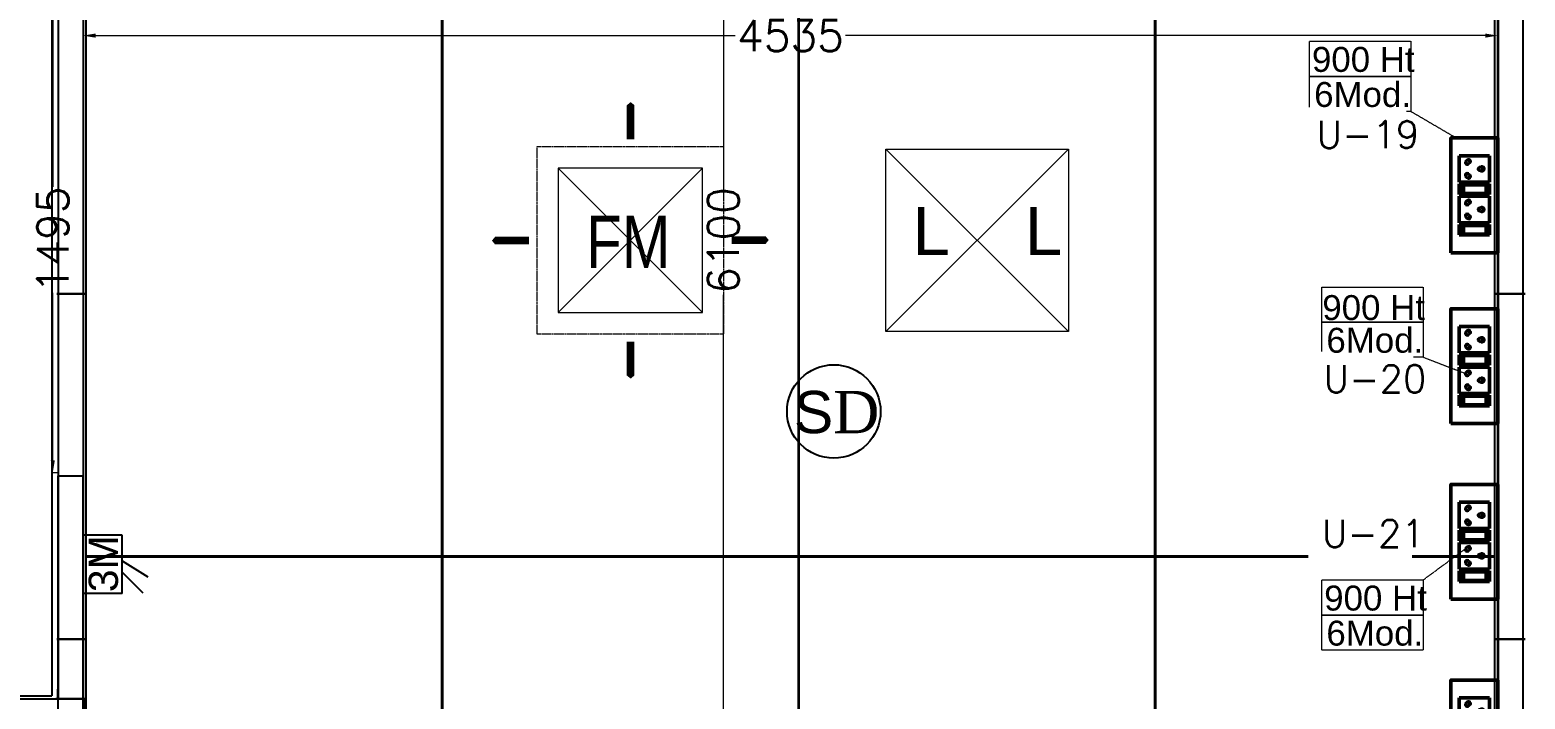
# Model space of a CAD drawing. Header units: millimetres. Extents: x -9331 to 31242, y -4188 to 24622.
# Drawn here: x 20885 to 25678, y 16460 to 18608 of the extents above; entities that cross this region are included whole.
import ezdxf

# ---------------------------------------------------------------- set-up
doc = ezdxf.new("R2010")
doc.units = ezdxf.units.MM
for name, pattern in [('1', [0]), ('CONTINU', [0]), ('DASHED', [0.75, 0.5, -0.25]), ('DASHED2', [0.375, 0.25, -0.125])]:
    doc.linetypes.add(name, pattern=pattern)
for name, color, linetype, lineweight in [('Ahlada 50mm Ceiling Panels', 191, 'Continuous', 0), ('Ahlada 50mm Wall Panel', 94, 'Continuous', 0), ('C-Section', 3, 'Continuous', 9), ('DIM', 7, 'Continuous', 0), ('ELE. 2N0S OF 6-16 UPS SOCKETS', 191, 'Continuous', 15), ('FA-BELOW SMOKE DERECTOR', 1, 'Continuous', 25), ('P-Wall', 8, 'Continuous', 35), ('Partition-80WP', 7, 'Continuous', 5), ('Supply Diffusers', 3, 'Continuous', 0)]:
    doc.layers.add(name, color=color, linetype=linetype, lineweight=lineweight)
doc.layers.add('CFT_LOOPING', color=7, linetype='1', lineweight=0, true_color=0xd6d600)
doc.layers.add('ELE-42W EMERGENCY DOWN LIGHT', color=7, linetype='Continuous', lineweight=0, true_color=0x608ec6)
for name, color, linetype in [('Dimensions', 7, 'Continuous'), ('ELE-3M UPS P.SB', 3, 'Continuous'), ('ELE-LIGHTING TEXT', 7, 'Continuous'), ('MEP_HVAC_SUPPLY_DIFFUSER', 5, 'Continuous'), ('TEXT', 6, 'Continuous'), ('wall', 1, 'Continuous')]:
    doc.layers.add(name, color=color, linetype=linetype)
doc.styles.add('ARIAL', font='arial.ttf')
doc.styles.add('PDF Times New Roman', font='times.ttf')
doc.styles.add('ROMAN', font='arial.ttf', dxfattribs={"width": 0.8})
doc.styles.add('ROMANS', font='romans.shx')
doc.styles.get("Standard").update_dxf_attribs({"font": 'arial.ttf'})
doc.dimstyles.new('AEPL1', dxfattribs={"dimtxt": 100, "dimasz": 40, "dimexe": 1.25, "dimexo": 5, "dimtad": 0, "dimdec": 0, "dimtxsty": 'ROMANS', "dimcen": 2.5, "dimclrd": 250, "dimclre": 250, "dimclrt": 7, "dimadec": 0, "dimazin": 0, "dimtfac": 1, "dimtdec": 0, "dimtmove": 0, "dimatfit": 3, "dimfxl": 1, "dimlwd": 0, "dimlwe": 0, "dimarcsym": 0})

# ---------------------------------------------------------------- blocks, each defined once
blk = doc.blocks.new('C SECTION')
at = {"layer": 'C-Section'}
for p, q in [((3564373.2, -608564.1), (3564614.5, -608564.1)), ((3564373.2, -608564.1), (3564373.2, -608595.1)), ((3564374.2, -608565.1), (3564613.5, -608565.1)), ((3564374.2, -608565.1), (3564374.2, -608595.1)), ((3564613.5, -608565.1), (3564613.5, -608595.1)), ((3564614.5, -608564.1), (3564614.5, -608595.1)), ((3564373.2, -608595.1), (3564374.2, -608595.1)), ((3564613.5, -608595.1), (3564614.5, -608595.1))]:
    blk.add_line(p, q, dxfattribs=at)
blk = doc.blocks.new('5Y3AQY')
at = {"layer": 'ELE. 2N0S OF 6-16 UPS SOCKETS', "color": 72, "lineweight": 50}
for p, q in [((-311.5, -26.5), (-277.7, -26.5)), ((-311.5, -123.5), (-311.5, -26.5)), ((-311.5, -123.5), (-311.5, -26.5)), ((-308.7, -37), (-280.5, -37)), ((-308.7, -113), (-308.7, -37)), ((-308.7, -40.4), (-280.5, -40.4)), ((-280.5, -37), (-280.5, -113)), ((-277.7, -26.5), (-277.7, -123.5)), ((-272.1, -26.5), (-272.1, -123.5)), ((-187.1, -26.5), (-272.1, -26.5)), ((-187.1, -123.5), (-187.1, -26.5)), ((-181.4, -26.5), (-147.6, -26.5)), ((-181.4, -123.5), (-181.4, -26.5)), ((-181.4, -123.5), (-181.4, -26.5)), ((-178.6, -37), (-150.4, -37)), ((-178.6, -113), (-178.6, -37)), ((-178.6, -40.4), (-150.4, -40.4)), ((-150.4, -37), (-150.4, -113)), ((-147.6, -26.5), (-147.6, -123.5)), ((-57, -26.5), (-142, -26.5)), ((-142, -26.5), (-142, -123.5)), ((-57, -123.5), (-57, -26.5)), ((-311.5, -123.5), (-277.7, -123.5)), ((-277.7, -123.5), (-311.5, -123.5)), ((-280.5, -113), (-308.7, -113)), ((-272.1, -123.5), (-187.1, -123.5)), ((-181.4, -123.5), (-147.6, -123.5)), ((-147.6, -123.5), (-181.4, -123.5)), ((-150.4, -113), (-178.6, -113)), ((-142, -123.5), (-57, -123.5))]:
    blk.add_line(p, q, dxfattribs=at)
blk.add_lwpolyline([(-368.5, 0), (0, 0), (0, -150), (-368.5, -150)], close=True, dxfattribs=at)
for centre, radius, start, end in [((-249.3, -52.1), 4.6, 284.9049, 157.3162), ((-209.8, -52.1), 4.6, 22.6838, 255.0951), ((-119.2, -52.1), 4.6, 284.9049, 157.3162), ((-79.7, -52.1), 4.6, 22.6838, 255.0951), ((-253.8, -56.1), 5.7, 87.49, 354.7311), ((-229.6, -99), 6.62, 127.1584, 52.8416), ((-229.6, -92.3), 4.22, 341.4031, 198.5969), ((-205.3, -56.1), 5.7, 185.2689, 92.51), ((-123.7, -56.1), 5.7, 87.49, 354.7311), ((-99.5, -99), 6.62, 127.1584, 52.8416), ((-99.5, -92.3), 4.22, 341.4031, 198.5969), ((-75.2, -56.1), 5.7, 185.2689, 92.51)]:
    blk.add_arc(centre, radius, start, end, dxfattribs=at)
blk = doc.blocks.new('3M UPS SB')
at = {"layer": 'ELE-3M UPS P.SB', "color": 3}
for p, q in [((-133.8, 160), (-69.3, 265.2)), ((-88.2, 160), (-3.4, 244.9)), ((-240, 160), (-240, 0)), ((0, 160), (-240, 160)), ((0, 160), (0, 0))]:
    blk.add_line(p, q, dxfattribs=at)
blk.add_text('3M', height=120, rotation=180, dxfattribs=at).set_placement((-6, 143))
blk = doc.blocks.new('54W EME')
for p, q in [((-292.5, 292.5), (292.5, -292.5)), ((292.5, 292.5), (-292.5, -292.5))]:
    blk.add_line(p, q)
at = {"layer": 'ELE-42W EMERGENCY DOWN LIGHT'}
blk.add_lwpolyline([(-292.5, -292.5), (-292.5, 292.5), (292.5, 292.5), (292.5, -292.5)], close=True, dxfattribs=at)
at = {"char_height": 154, "width": 324.958, "attachment_point": 1, "style": 'ARIAL'}
for insert in [(-206.9, 107), (152.9, 107)]:
    blk.add_mtext('L', dxfattribs=dict(at, insert=insert))
blk = doc.blocks.new('*D115')
at = {"layer": 'Defpoints', "color": 0, "transparency": 16777216}
for p in [(23069.4, 20982), (23069.4, 14882), (23108, 14882)]:
    blk.add_point(p, dxfattribs=at)
at = {"layer": 'Dimensions', "color": 250, "lineweight": 0, "transparency": 16777216}
for p, q in [((23074.4, 20982), (23109.3, 20982)), ((23108, 20942), (23108, 18106.4)), ((23108, 14922), (23108, 17757.6)), ((23074.4, 14882), (23109.3, 14882))]:
    blk.add_line(p, q, dxfattribs=at)
at = {"layer": 'Dimensions', "color": 250, "transparency": 16777216}
for points in [[(23101.3, 20942), (23114.7, 20942), (23108, 20982)], [(23101.3, 14922), (23114.7, 14922), (23108, 14882)]]:
    blk.add_solid(points, dxfattribs=at)
at = {"layer": 'Dimensions', "color": 7, "transparency": 16777216, "insert": (23108, 17932), "char_height": 100, "attachment_point": 5, "rotation": 90, "style": 'ROMANS'}
blk.add_mtext('6100', dxfattribs=at)
blk = doc.blocks.new('*D117')
at = {"layer": 'Defpoints', "color": 0, "transparency": 16777216}
for p in [(25590.5, 19052.8), (21055.5, 18739.9), (25590.5, 18589.2)]:
    blk.add_point(p, dxfattribs=at)
at = {"layer": 'Dimensions', "color": 250, "lineweight": 0, "transparency": 16777216}
for p, q in [((25590.5, 19047.8), (25590.5, 18588)), ((21055.5, 18734.9), (21055.5, 18588)), ((21095.5, 18589.2), (23146.2, 18589.2)), ((25550.5, 18589.2), (23499.8, 18589.2))]:
    blk.add_line(p, q, dxfattribs=at)
at = {"layer": 'Dimensions', "color": 250, "transparency": 16777216}
for points in [[(21095.5, 18595.9), (21095.5, 18582.6), (21055.5, 18589.2)], [(25550.5, 18595.9), (25550.5, 18582.6), (25590.5, 18589.2)]]:
    blk.add_solid(points, dxfattribs=at)
at = {"layer": 'Dimensions', "color": 7, "transparency": 16777216, "insert": (23323, 18589.2), "char_height": 100, "attachment_point": 5, "style": 'ROMANS'}
blk.add_mtext('4535', dxfattribs=at)
blk = doc.blocks.new('SMOKE DETECTOR')
at = {"layer": 'FA-BELOW SMOKE DERECTOR', "color": 7}
blk.add_circle((931028.7, -118293.9), 166, dxfattribs=at)
at = {"layer": 'FA-BELOW SMOKE DERECTOR', "insert": (930887.1, -118373), "char_height": 150, "attachment_point": 7, "style": 'PDF Times New Roman'}
blk.add_mtext('{\\fArial|b0|i0|c0|p34;S}D', dxfattribs=at)
blk = doc.blocks.new('*D109')
at = {"layer": 'Defpoints', "color": 0, "transparency": 16777216}
for p in [(20958.3, 18681.3), (20980.8, 18681.3), (20980.8, 17186.3)]:
    blk.add_point(p, dxfattribs=at)
at = {"layer": 'DIM', "color": 250, "lineweight": 0, "transparency": 16777216}
for p, q in [((20975.8, 18681.3), (20957.1, 18681.3)), ((20958.3, 18641.3), (20958.3, 18103.5)), ((20958.3, 17226.3), (20958.3, 17764.2)), ((20975.8, 17186.3), (20957.1, 17186.3))]:
    blk.add_line(p, q, dxfattribs=at)
at = {"layer": 'DIM', "color": 250, "transparency": 16777216}
for points in [[(20951.7, 18641.3), (20965, 18641.3), (20958.3, 18681.3)], [(20951.7, 17226.3), (20965, 17226.3), (20958.3, 17186.3)]]:
    blk.add_solid(points, dxfattribs=at)
at = {"layer": 'DIM', "color": 7, "transparency": 16777216, "insert": (20958.3, 17933.8), "char_height": 100, "attachment_point": 5, "rotation": 90, "style": 'ROMANS'}
blk.add_mtext('1495', dxfattribs=at)
blk = doc.blocks.new('FM3')
at = {"layer": 'Supply Diffusers'}
for p, q in [((234.6, -234.9), (-235.4, 235.1)), ((-235.4, -234.9), (234.6, 235.1))]:
    blk.add_line(p, q, dxfattribs=at)
at = {"layer": 'Supply Diffusers', "color": 7}
for points in [[(0.6, 451.1, 0, 150, 0), (0.6, 390.6, 25, 25, 0), (0.6, 330.1, 25, 25, 0)], [(-451.4, -0.9, 0, 150, 0), (-390.9, -0.9, 25, 25, 0), (-330.4, -0.9, 25, 25, 0)], [(450.6, 1.1, 0, 150, 0), (390.1, 1.1, 25, 25, 0), (329.6, 1.1, 25, 25, 0)], [(0.6, -450.9, 0, 150, 0), (0.6, -390.4, 25, 25, 0), (0.6, -329.9, 25, 25, 0)]]:
    blk.add_lwpolyline(points, format="xyseb", dxfattribs=at)
at = {"layer": 'Supply Diffusers', "linetype": 'DASHED', "ltscale": 5}
blk.add_lwpolyline([(-305.4, -304.9), (304.6, -304.9), (304.6, 305.1), (-305.4, 305.1)], close=True, dxfattribs=at)
at = {"layer": 'Supply Diffusers'}
blk.add_lwpolyline([(-235.4, -234.9), (234.6, -234.9), (234.6, 235.1), (-235.4, 235.1)], close=True, dxfattribs=at)
at = {"layer": 'Supply Diffusers', "style": 'ROMAN', "width": 0.8}
blk.add_text('FM', height=170, dxfattribs=at).set_placement((-144.4, -89.7))
blk = doc.blocks.new('SA DIFFUSER 600X600MM')
at = {"layer": 'Supply Diffusers', "color": 1, "xscale": 0.9836065573758823, "yscale": 0.9836065573758823, "zscale": 0.9836065573758823}
blk.add_blockref('FM3', (1302829.9, -127949.5, 14384.8), dxfattribs=at)

msp = doc.modelspace()

# ---------------------------------------------------------------- linework, layer by layer
at = {"layer": 'Ahlada 50mm Ceiling Panels', "linetype": 'ByBlock', "lineweight": -2}
for p, q in [((21065.51649, 14891.9863), (21065.51649, 20971.9863)), ((22205.51649, 14891.9863), (22205.51649, 20971.9863)), ((22208.51649, 14891.9863), (22208.51649, 20971.9863)), ((23348.51649, 14891.9863), (23348.51649, 20971.9863)), ((23351.51649, 14891.9863), (23351.51649, 20971.9863)), ((24491.51649, 14891.9863), (24491.51649, 20971.9863)), ((24494.51649, 14891.9863), (24494.51649, 20971.9863)), ((25580.51649, 20971.9863), (25580.51649, 14891.9863)), ((21065.51649, 16919.9863), (25580.51649, 16919.9863)), ((21065.51649, 16916.9863), (25580.51649, 16916.9863)), ((20728.34762, 16461.13383), (21062.51649, 16461.13383)), ((21062.51649, 14961.13383), (21062.51649, 16461.13383))]:
    msp.add_line(p, q, dxfattribs=at)
at = {"layer": 'Ahlada 50mm Wall Panel', "linetype": 'ByBlock', "lineweight": -2}
for p, q in [((20975.51649, 21081.9863), (20975.51649, 16458.9863)), ((21055.51649, 21081.9863), (21055.51649, 16461.13383)), ((25590.51649, 21081.9863), (25590.51649, 14781.9863)), ((25590.51649, 21081.9863), (25590.51649, 14781.9863)), ((25670.51649, 21081.9863), (25670.51649, 14781.9863)), ((25670.51649, 21081.9863), (25670.51649, 14781.9863)), ((20974.51296, 17176.83877), (21054.51296, 17176.83877)), ((20975.51649, 14781.9863), (20975.51649, 17176.83877)), ((21055.51649, 14781.9863), (21055.51649, 17176.83877)), ((20975.51649, 16461.9863), (21055.51649, 16461.9863))]:
    msp.add_line(p, q, dxfattribs=at)
at = {"layer": 'CFT_LOOPING', "color": 7, "linetype": 'DASHED2', "ltscale": 5}
for p, q in [((25312.28261, 18345.92007), (25457.36152, 18260.89841)), ((25351.49458, 17557.25576), (25492.6511, 17502.96405)), ((25351.49453, 16842.42181), (25496.57344, 16949.67215))]:
    msp.add_line(p, q, dxfattribs=at)
for points in [[(24987.46259, 18570.92007), (25312.28261, 18570.92007), (25312.28261, 18458.42007), (24987.46259, 18458.42007)], [(24987.46259, 18458.42007), (25312.28261, 18458.42007), (25312.28261, 18345.92007), (24987.46259, 18345.92007)], [(25026.67456, 17782.25576), (25351.49458, 17782.25576), (25351.49458, 17669.75576), (25026.67456, 17669.75576)], [(25026.67456, 17669.75576), (25351.49458, 17669.75576), (25351.49458, 17557.25576), (25026.67456, 17557.25576)], [(25026.67451, 16842.42181), (25351.49453, 16842.42181), (25351.49453, 16729.92181), (25026.67451, 16729.92181)], [(25026.67451, 16729.92181), (25351.49453, 16729.92181), (25351.49453, 16617.42181), (25026.67451, 16617.42181)]]:
    msp.add_lwpolyline(points, close=True, dxfattribs=at)
at = {"layer": 'P-Wall', "color": 8, "linetype": 'Continuous'}
msp.add_line((25590.51649, 21081.9863), (25590.51649, 14781.9863), dxfattribs=at)
at = {"layer": 'Partition-80WP', "ltscale": 0.5}
for p, q in [((21066.73112, 17761.25685), (20971.44335, 17761.25685)), ((21066.73112, 17758.25685), (20971.44335, 17758.25685)), ((25678.18942, 17761.25685), (25582.90165, 17761.25685)), ((25678.18942, 17758.25685), (25582.90165, 17758.25685)), ((21066.73112, 16653.25685), (20971.44335, 16653.25685)), ((21066.73112, 16650.25685), (20971.44335, 16650.25685)), ((25678.18942, 16653.25685), (25582.90165, 16653.25685)), ((25678.18942, 16650.25685), (25582.90165, 16650.25685)), ((21063.46853, 16461.9863), (20968.18076, 16461.9863))]:
    msp.add_line(p, q, dxfattribs=at)
at = {"layer": 'wall', "color": 8, "linetype": 'ByBlock'}
for p in [(20955.51649, 21081.9863), (20835.51649, 16471.13383)]:
    msp.add_line(p, (20955.51649, 16471.13383), dxfattribs=at)

# ---------------------------------------------------------------- block references
at = {"layer": 'C-Section', "color": 8, "xscale": -1, "rotation": 180}
msp.add_blockref('C SECTION', (-3543639.53512, -592102.65776), dxfattribs=at)
at = {"layer": 'ELE-3M UPS P.SB', "color": 6, "xscale": 0.7812500000005363, "yscale": 0.7812500000005363, "zscale": 0.7812500000005363, "rotation": 269.9999999999999}
msp.add_blockref('3M UPS SB', (21055.51649, 16798.76983), dxfattribs=at)
at = {"layer": 'ELE-42W EMERGENCY DOWN LIGHT', "linetype": 'ByBlock'}
msp.add_blockref('54W EME', (23921.51649, 17932.2363), dxfattribs=at)
at = {"layer": 'ELE. 2N0S OF 6-16 UPS SOCKETS', "color": 3, "linetype": 'ByBlock', "rotation": 89.99999999999999}
for p in [(25440.51654, 18260.89841), (25440.51654, 17712.79547), (25440.51654, 17149.3069), (25440.51654, 16521.32393)]:
    msp.add_blockref('5Y3AQY', p, dxfattribs=at)
at = {"layer": 'FA-BELOW SMOKE DERECTOR', "color": 6, "xscale": 0.9035551315104862, "yscale": 0.9035551315104862, "zscale": 0.9035551315104862}
msp.add_blockref('SMOKE DETECTOR', (-817773.69416, 124268.09062), dxfattribs=at)
at = {"layer": 'MEP_HVAC_SUPPLY_DIFFUSER'}
msp.add_blockref('SA DIFFUSER 600X600MM', (-1280019.6732, 145881.61294, -14384.75971), dxfattribs=at)

# ---------------------------------------------------------------- texts
at = {"layer": 'TEXT', "color": 7, "char_height": 80, "attachment_point": 1}
for s, insert, width in [('\\A1;{\\fArial|b0|i0|c0|p34;900 Ht\\P}', (24994.90443, 18552.84187), 8957.9872032), ('\\A1;{\\fArial|b0|i0|c0|p34;6Mod.\\P}', (25001.92322, 18440.34187), 352.574826), ('\\A1;{\\fArial|b0|i0|c0|p34;900 Ht\\P}', (25028.09449, 17756.42369), 8957.9872032), ('\\A1;{\\fArial|b0|i0|c0|p34;6Mod.\\P}', (25041.13519, 17651.67755), 352.574826), ('\\A1;{\\fArial|b0|i0|c0|p34;900 Ht\\P}', (25034.11635, 16824.34361), 8957.9872032), ('\\A1;{\\fArial|b0|i0|c0|p34;6Mod.\\P}', (25041.13514, 16711.84361), 352.574826)]:
    msp.add_mtext(s, dxfattribs=dict(at, insert=insert, width=width))

# ---------------------------------------------------------------- dimensions: what is measured, and where the dimension line sits
at = {"layer": 'DIM'}
dim = msp.add_linear_dim(base=(20958.3222, 18681.33877), p1=(20980.78001, 17186.33877), p2=(20980.78001, 18681.33877), angle=90, dimstyle='AEPL1', dxfattribs=at)
dim.commit()
dim.dimension.update_dxf_attribs({"geometry": '*D109', "text_midpoint": (20958.3222, 17933.83877), "dimtype": 160})
at = {"layer": 'Dimensions'}
dim = msp.add_linear_dim(base=(23108.01516, 14881.9863), p1=(23069.35965, 20981.9863), p2=(23069.35965, 14881.9863), angle=90, dimstyle='AEPL1', dxfattribs=at)
dim.commit()
dim.dimension.update_dxf_attribs({"geometry": '*D115', "text_midpoint": (23108.01516, 17931.9863)})
dim = msp.add_linear_dim(base=(25590.51649, 18589.24363), p1=(21055.51649, 18739.9411), p2=(25590.51649, 19052.75254), dimstyle='AEPL1', dxfattribs=at)
dim.commit()
dim.dimension.update_dxf_attribs({"geometry": '*D117', "text_midpoint": (23323.01649, 18589.24363)})

# ---------------------------------------------------------------- next in the draw order: texts
at = {"layer": 'ELE-LIGHTING TEXT', "color": 200, "linetype": 'CONTINU', "char_height": 87.5, "width": 244.8865053, "attachment_point": 1, "style": 'ROMANS', "bg_fill": 2}
for s, insert in [('{\\C256;U-19\\P}', (25009.16378, 18315.23963)), ('{\\C256;U-20\\P}', (25031.66378, 17531.73963)), ('{\\C256;U-21\\P}', (25026.67451, 17035.23963))]:
    msp.add_mtext(s, dxfattribs=dict(at, insert=insert))

doc.saveas('drawing.dxf')
